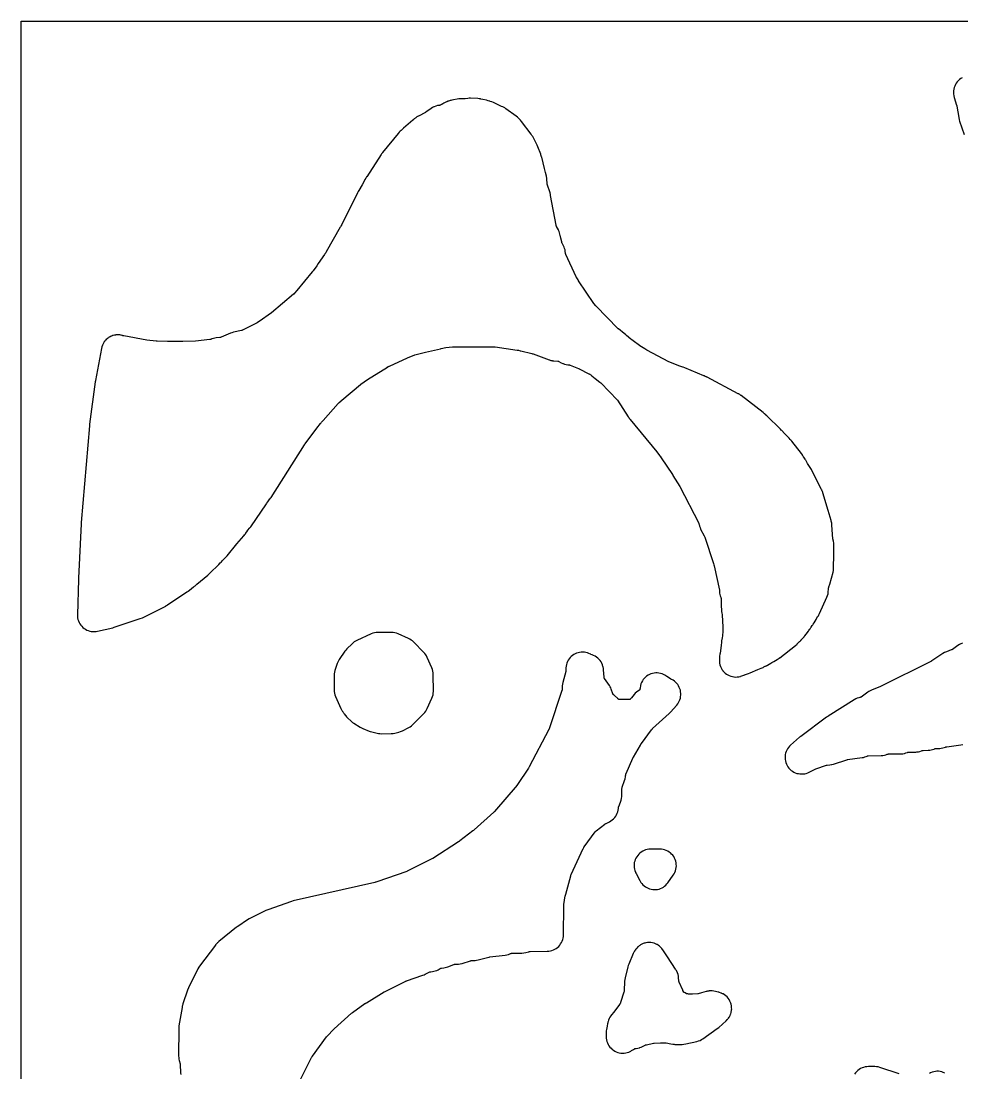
# Model space of a CAD drawing. Header units: millimetres. Extents: x 0 to 300, y 0 to 300.
# Drawn here: x 0 to 142.6, y 140.6 to 300 of the extents above; entities that cross this region are included whole.
import ezdxf

# ---------------------------------------------------------------- set-up
doc = ezdxf.new("R2010")
doc.units = ezdxf.units.MM
doc.layers.add('CUT', color=7, linetype='CONTINUOUS')

msp = doc.modelspace()

# ---------------------------------------------------------------- linework, layer by layer
at = {"layer": 'CUT'}
for points in [[(0, 0.05), (0, 299.95), (0, 299.98), (0, 299.99), (0.01, 300), (0.02, 300), (0.05, 300), (299.89, 300), (299.92, 300), (299.93, 300), (299.94, 300), (299.94, 299.99), (299.94, 299.98), (299.94, 299.95), (299.94, 0.05)], [(142.65, 291.4), (142.44, 291.27), (142.24, 291.12), (142.06, 290.96), (141.9, 290.78), (141.75, 290.58), (141.62, 290.37), (141.52, 290.15), (141.44, 289.91), (141.38, 289.68), (141.34, 289.43), (141.33, 289.19), (141.34, 288.94), (141.38, 288.7), (141.39, 288.65), (141.45, 288.4), (141.8, 287.27), (141.82, 287.21), (141.82, 287.19), (141.84, 287.11), (142.13, 285.38), (142.13, 285.37), (142.13, 285.36), (142.14, 285.33), (142.18, 285.06), (142.19, 285.02), (142.25, 284.84), (142.93, 282.8)], [(142.69, 205.73), (142.45, 205.64), (142.22, 205.52), (142.01, 205.38), (141.18, 204.78), (141.17, 204.77), (141.16, 204.77), (141.08, 204.73), (141.03, 204.71), (140.99, 204.7), (140.25, 204.43), (139.97, 204.32), (139.72, 204.17), (138.06, 203.08), (138.04, 203.07), (137.98, 203.03), (137.93, 202.99), (137.89, 202.97), (130.37, 199.2), (130.28, 199.16), (130.25, 199.15), (128.88, 198.6), (128.69, 198.52), (128.51, 198.42), (128.34, 198.3), (127.34, 197.57), (127.32, 197.56), (127.26, 197.53), (127.23, 197.52), (127.22, 197.52), (127.14, 197.5), (126.99, 197.46), (126.75, 197.38), (126.52, 197.28), (126.3, 197.16), (122.35, 194.69), (122.29, 194.65), (122.26, 194.63), (122.2, 194.59), (122.1, 194.52), (118.17, 191.61), (118.01, 191.48), (116.65, 190.29), (116.48, 190.12), (116.32, 189.94), (116.18, 189.74), (116.06, 189.53), (115.97, 189.31), (115.89, 189.08), (115.84, 188.84), (115.81, 188.6), (115.8, 188.36), (115.82, 188.12), (115.86, 187.88), (115.92, 187.65), (116.01, 187.42), (116.11, 187.2), (116.24, 186.99), (116.39, 186.8), (116.55, 186.62), (116.73, 186.46), (116.93, 186.32), (117.14, 186.2), (117.35, 186.1), (117.58, 186.01), (117.82, 185.96), (118.06, 185.92), (118.3, 185.91), (118.32, 185.91), (118.55, 185.92), (118.79, 185.95), (119.01, 186.01), (119.23, 186.08), (119.45, 186.18), (120.36, 186.64), (120.37, 186.64), (120.37, 186.65), (120.48, 186.69), (122.07, 187.23), (122.11, 187.24), (122.16, 187.25), (122.17, 187.25), (122.18, 187.25), (122.57, 187.29), (122.82, 187.33), (122.87, 187.34), (123.16, 187.41), (125.18, 188.08), (125.19, 188.08), (125.22, 188.09), (125.23, 188.09), (125.29, 188.1), (127.48, 188.39), (127.7, 188.43), (127.91, 188.49), (128.11, 188.56), (128.23, 188.61), (128.29, 188.64), (128.3, 188.64), (128.31, 188.64), (128.32, 188.64), (128.38, 188.64), (130.36, 188.69), (130.61, 188.71), (130.85, 188.75), (131.09, 188.82), (131.29, 188.89), (131.33, 188.9), (131.35, 188.91), (131.42, 188.93), (131.44, 188.93), (131.46, 188.94), (131.47, 188.94), (131.48, 188.94), (131.49, 188.94), (133.38, 188.97), (133.63, 188.99), (133.88, 189.03), (134.13, 189.1), (134.34, 189.17), (134.43, 189.2), (134.46, 189.21), (134.48, 189.21), (134.49, 189.21), (134.55, 189.21), (134.56, 189.21), (135.53, 189.24), (135.54, 189.24), (135.6, 189.24), (135.78, 189.25), (136.01, 189.29), (136.24, 189.34), (136.47, 189.42), (136.58, 189.47), (136.61, 189.48), (136.63, 189.48), (136.64, 189.49), (136.65, 189.49), (136.71, 189.49), (137.51, 189.51), (137.73, 189.53), (137.95, 189.56), (138.17, 189.62), (138.38, 189.69), (138.43, 189.71), (138.55, 189.76), (138.56, 189.76), (138.57, 189.76), (138.7, 189.76), (139.26, 189.79), (139.48, 189.81), (139.7, 189.86), (139.91, 189.91), (140.11, 189.99), (140.18, 190.02), (140.2, 190.03), (140.21, 190.03), (140.23, 190.03), (140.25, 190.04), (140.32, 190.04), (142.44, 190.33), (142.74, 190.39)], [(42.15, 139.19), (44.01, 142.93), (44.06, 143.01), (44.1, 143.07), (44.11, 143.09), (44.13, 143.11), (44.18, 143.17), (46.3, 146.07), (46.31, 146.09), (46.32, 146.1), (46.33, 146.11), (46.38, 146.16), (47.41, 147.25), (47.41, 147.26), (47.45, 147.3), (47.46, 147.31), (50.11, 149.65), (50.19, 149.72), (50.25, 149.77), (52.13, 151.11), (52.17, 151.13), (52.19, 151.15), (52.21, 151.17), (52.27, 151.21), (52.33, 151.26), (52.34, 151.26), (55.03, 152.88), (55.05, 152.89), (55.09, 152.91), (58.24, 154.49), (58.27, 154.5), (58.38, 154.54), (58.43, 154.56), (60.91, 155.41), (61.09, 155.48), (61.27, 155.56), (61.97, 155.93), (61.98, 155.94), (61.99, 155.94), (62, 155.94), (62.11, 155.95), (62.34, 155.98), (62.57, 156.02), (62.78, 156.08), (63, 156.16), (63.2, 156.26), (63.55, 156.44), (63.64, 156.48), (63.71, 156.49), (64.09, 156.54), (64.3, 156.57), (64.5, 156.62), (64.71, 156.69), (65.58, 157.04), (65.6, 157.05), (65.64, 157.06), (65.68, 157.07), (65.7, 157.07), (65.76, 157.07), (65.89, 157.08), (66.29, 157.11), (66.57, 157.14), (66.85, 157.21), (68.12, 157.61), (68.15, 157.62), (68.16, 157.62), (68.17, 157.62), (68.2, 157.63), (68.23, 157.63), (68.81, 157.67), (69.05, 157.69), (69.28, 157.74), (70.88, 158.16), (70.92, 158.17), (70.93, 158.17), (71.06, 158.19), (73.38, 158.46), (73.64, 158.5), (73.89, 158.57), (73.98, 158.6), (74.21, 158.69), (74.27, 158.72), (74.3, 158.73), (74.35, 158.75), (74.36, 158.75), (74.44, 158.75), (75.91, 158.78), (76.2, 158.8), (76.49, 158.86), (76.95, 158.98), (77.04, 159.01), (77.06, 159.01), (77.13, 159.03), (77.14, 159.03), (77.16, 159.03), (79.75, 159.06), (79.99, 159.07), (80.23, 159.11), (80.46, 159.17), (80.69, 159.26), (80.91, 159.36), (81.11, 159.49), (81.31, 159.63), (81.49, 159.79), (81.65, 159.97), (81.79, 160.17), (81.92, 160.37), (82.02, 160.59), (82.11, 160.82), (82.17, 161.05), (82.21, 161.29), (82.22, 161.53), (82.27, 165.89), (82.28, 166.01), (82.28, 166.06), (82.29, 166.09), (82.29, 166.13), (82.49, 167.46), (82.5, 167.5), (82.51, 167.54), (82.52, 167.56), (82.52, 167.57), (82.56, 167.7), (83.32, 170.49), (83.34, 170.58), (83.36, 170.66), (83.38, 170.7), (85.2, 174.6), (85.21, 174.62), (85.24, 174.69), (85.28, 174.77), (85.29, 174.79), (85.3, 174.82), (85.33, 174.86), (85.34, 174.88), (87.03, 177.15), (87.1, 177.24), (87.12, 177.25), (87.16, 177.29), (88.46, 178.29), (88.48, 178.31), (88.49, 178.32), (88.51, 178.33), (88.52, 178.34), (88.53, 178.34), (88.55, 178.36), (88.56, 178.36), (88.64, 178.4), (88.69, 178.42), (89.18, 178.67), (89.4, 178.8), (89.61, 178.96), (89.81, 179.13), (89.83, 179.15), (89.99, 179.33), (90.14, 179.53), (90.26, 179.74), (90.37, 179.96), (90.45, 180.19), (90.51, 180.43), (90.55, 180.67), (90.56, 180.77), (90.56, 180.85), (90.56, 180.87), (90.57, 180.9), (90.57, 180.91), (90.58, 180.95), (90.59, 180.97), (90.87, 181.66), (90.95, 181.93), (91.01, 182.21), (91.04, 182.49), (91.08, 183.73), (91.09, 183.79), (91.1, 183.81), (91.13, 183.92), (91.49, 184.92), (91.57, 185.2), (91.62, 185.48), (91.64, 185.7), (91.65, 185.74), (91.65, 185.77), (91.67, 185.87), (91.68, 185.93), (91.69, 185.95), (91.71, 186.01), (92.74, 188.33), (92.79, 188.44), (92.82, 188.48), (93.88, 190.3), (93.92, 190.38), (93.96, 190.44), (93.99, 190.5), (94.01, 190.53), (94.02, 190.55), (95.57, 192.62), (95.61, 192.66), (95.7, 192.75), (95.73, 192.78), (98.25, 195.08), (98.45, 195.28), (99.38, 196.34), (99.53, 196.53), (99.66, 196.73), (99.77, 196.94), (99.86, 197.17), (99.93, 197.4), (99.97, 197.63), (100, 197.87), (100, 198.11), (99.97, 198.35), (99.93, 198.59), (99.86, 198.82), (99.77, 199.04), (99.66, 199.25), (99.53, 199.46), (99.38, 199.64), (99.21, 199.82), (99.02, 199.97), (98.83, 200.11), (98.62, 200.23), (98.57, 200.25), (98.48, 200.3), (98.42, 200.34), (97.86, 200.7), (97.74, 200.78), (97.66, 200.83), (97.61, 200.86), (97.58, 200.87), (97.39, 200.97), (97.16, 201.07), (96.93, 201.14), (96.69, 201.19), (96.44, 201.22), (96.2, 201.22), (95.95, 201.19), (95.71, 201.15), (95.47, 201.08), (95.25, 200.98), (95.03, 200.87), (94.82, 200.73), (94.63, 200.57), (94.46, 200.4), (94.3, 200.21), (94.17, 200.01), (94.05, 199.79), (93.96, 199.56), (93.88, 199.33), (93.87, 199.29), (93.82, 198.99), (93.82, 198.91), (93.81, 198.76), (93.8, 198.72), (93.8, 198.71), (93.8, 198.7), (93.8, 198.69), (93.79, 198.68), (93.79, 198.67), (93.78, 198.66), (93.73, 198.63), (93.47, 198.46), (93.27, 198.31), (93.09, 198.15), (92.93, 197.96), (92.52, 197.45), (92.49, 197.42), (92.47, 197.4), (92.38, 197.3), (92.32, 197.23), (92.31, 197.22), (92.29, 197.22), (92.24, 197.22), (92.23, 197.22), (90.73, 197.18), (90.69, 197.18), (90.65, 197.18), (90.64, 197.18), (90.64, 197.19), (90.63, 197.19), (90.62, 197.19), (90.61, 197.2), (90.58, 197.23), (90.48, 197.31), (90.46, 197.33), (89.93, 197.79), (89.83, 197.88), (89.79, 197.91), (89.78, 197.91), (89.78, 197.92), (89.77, 197.92), (89.77, 197.93), (89.76, 197.95), (89.74, 198.01), (89.73, 198.04), (89.72, 198.06), (89.46, 198.76), (89.38, 198.95), (89.28, 199.14), (89.17, 199.31), (88.44, 200.36), (88.39, 200.43), (88.38, 200.44), (88.38, 200.45), (88.37, 200.47), (88.37, 200.48), (88.37, 200.51), (88.36, 200.57), (88.28, 201.68), (88.26, 201.91), (88.22, 202.13), (88.2, 202.21), (88.12, 202.45), (88.03, 202.68), (87.91, 202.9), (87.77, 203.11), (87.6, 203.3), (87.42, 203.47), (87.23, 203.63), (87.02, 203.77), (86.79, 203.88), (86.56, 203.97), (86.36, 204.04), (86.34, 204.05), (86.29, 204.07), (86.08, 204.18), (85.85, 204.26), (85.62, 204.32), (85.38, 204.36), (85.14, 204.38), (84.9, 204.37), (84.66, 204.34), (84.43, 204.29), (84.2, 204.22), (83.98, 204.12), (83.77, 204), (83.57, 203.87), (83.39, 203.71), (83.22, 203.54), (83.07, 203.35), (82.94, 203.15), (82.83, 202.94), (82.73, 202.72), (82.66, 202.49), (82.62, 202.25), (82.59, 202.01), (82.57, 201.63), (82.57, 201.52), (82.57, 201.5), (82.57, 201.48), (82.55, 201.42), (82.12, 199.77), (82.07, 199.53), (82.04, 199.29), (82, 198.64), (82, 198.62), (81.98, 198.55), (80.05, 192.76), (80.03, 192.7), (80.01, 192.66), (80, 192.64), (77.04, 187), (76.99, 186.91), (76.98, 186.9), (76.9, 186.77), (75.26, 184.34), (75.2, 184.26), (75.19, 184.24), (71.78, 180.22), (71.72, 180.16), (71.71, 180.15), (71.67, 180.11), (68.68, 177.46), (68.64, 177.42), (68.62, 177.4), (68.61, 177.4), (68.56, 177.36), (68.47, 177.3), (66.53, 175.79), (66.5, 175.77), (66.39, 175.69), (66.36, 175.67), (66.29, 175.61), (62.4, 173.13), (62.37, 173.11), (62.28, 173.06), (58.64, 171.24), (58.52, 171.19), (58.45, 171.16), (53.94, 169.57), (53.76, 169.51), (53.74, 169.51), (53.62, 169.47), (41.26, 166.69), (40.97, 166.6), (37.39, 165.32), (37.12, 165.21), (34.58, 163.95), (34.3, 163.79), (32.84, 162.81), (32.66, 162.68), (29.97, 160.52), (29.77, 160.34), (29.74, 160.31), (29.72, 160.29), (29.69, 160.25), (29.68, 160.24), (29.61, 160.16), (29.49, 160.02), (29.45, 159.98), (27.06, 156.81), (26.93, 156.62), (26.82, 156.41), (25.38, 153.53), (25.37, 153.51), (25.24, 153.18), (24.53, 151.06), (24.47, 150.85), (24.46, 150.81), (24.44, 150.73), (24.4, 150.53), (23.93, 147.73), (23.91, 147.53), (23.9, 147.33), (23.89, 143.16), (23.9, 142.93), (23.93, 142.7), (23.98, 142.48), (24.12, 141.99), (24.12, 141.98), (24.13, 141.97), (24.13, 141.95), (24.13, 141.89), (24.18, 140.62), (24.2, 140.4)], [(133.11, 140.5), (130.16, 141.45), (129.91, 141.52), (129.65, 141.56), (129.39, 141.57), (128.44, 141.57), (128.19, 141.56), (127.95, 141.52), (127.71, 141.46), (127.48, 141.38), (127.26, 141.27), (127.05, 141.15), (126.85, 141), (126.67, 140.84), (126.66, 140.83), (126.5, 140.65), (126.35, 140.45)], [(140.01, 140.6), (139.79, 140.7), (139.55, 140.78), (139.31, 140.83), (139.07, 140.86), (138.82, 140.86), (138.58, 140.84), (138.33, 140.79), (138.1, 140.72), (137.87, 140.63), (137.71, 140.55)]]:
    msp.add_lwpolyline(points, dxfattribs=at)
for points in [[(18.06, 209.45), (18.39, 209.58), (18.41, 209.59), (21.83, 211.3), (21.91, 211.35), (21.92, 211.35), (21.93, 211.36), (21.94, 211.37), (21.97, 211.38), (22.04, 211.42), (22.1, 211.46), (22.13, 211.48), (22.19, 211.52), (25.14, 213.49), (25.28, 213.58), (25.33, 213.61), (25.35, 213.62), (25.55, 213.77), (26.15, 214.27), (26.16, 214.28), (26.17, 214.29), (26.29, 214.37), (26.38, 214.43), (26.48, 214.5), (26.66, 214.65), (27.19, 215.13), (28.29, 216.05), (28.37, 216.1), (28.57, 216.28), (28.61, 216.32), (29.96, 217.67), (30.2, 217.89), (30.33, 218.01), (30.39, 218.06), (30.56, 218.24), (30.73, 218.44), (30.98, 218.69), (31.03, 218.74), (31.06, 218.77), (31.23, 218.96), (32.72, 220.78), (33.76, 222.01), (33.77, 222.02), (33.87, 222.13), (33.9, 222.17), (33.91, 222.18), (33.95, 222.23), (34.04, 222.35), (34.05, 222.36), (34.07, 222.39), (34.32, 222.75), (34.33, 222.76), (34.35, 222.78), (34.7, 223.21), (34.82, 223.37), (37.2, 226.83), (37.27, 226.93), (37.43, 227.16), (37.62, 227.43), (37.73, 227.58), (37.79, 227.67), (37.83, 227.73), (37.84, 227.75), (37.86, 227.78), (37.9, 227.83), (42.95, 235.78), (42.97, 235.8), (42.98, 235.82), (42.99, 235.84), (43.01, 235.86), (43.02, 235.88), (43.04, 235.9), (43.05, 235.92), (44.85, 238.29), (45.41, 239.03), (45.43, 239.06), (45.48, 239.13), (45.55, 239.23), (45.59, 239.27), (45.67, 239.37), (45.77, 239.48), (48.07, 242.05), (48.08, 242.06), (48.11, 242.09), (48.16, 242.15), (48.21, 242.2), (48.5, 242.46), (48.53, 242.49), (48.55, 242.51), (48.61, 242.56), (51.43, 244.92), (51.44, 244.93), (51.46, 244.95), (51.51, 244.98), (52.52, 245.69), (55.53, 247.57), (55.54, 247.58), (55.57, 247.6), (55.58, 247.6), (55.6, 247.61), (55.62, 247.62), (55.67, 247.64), (55.68, 247.65), (55.69, 247.66), (55.73, 247.68), (55.75, 247.69), (55.77, 247.69), (55.83, 247.72), (58.58, 248.99), (59.69, 249.4), (61.3, 249.83), (63.56, 250.33), (63.67, 250.36), (63.68, 250.36), (64.4, 250.52), (64.41, 250.52), (65.4, 250.64), (68.23, 250.64), (70.58, 250.63), (71.34, 250.63), (71.86, 250.63), (75.21, 250.15), (75.23, 250.15), (75.32, 250.12), (75.33, 250.12), (75.38, 250.11), (75.63, 250.05), (75.71, 250.03), (75.73, 250.02), (75.74, 250.02), (77.44, 249.6), (77.52, 249.58), (77.54, 249.57), (77.58, 249.56), (77.61, 249.55), (80.04, 248.66), (80.09, 248.65), (80.22, 248.6), (80.3, 248.58), (80.31, 248.58), (80.41, 248.56), (80.46, 248.55), (80.52, 248.54), (80.54, 248.53), (80.78, 248.5), (81.38, 248.45), (81.41, 248.45), (81.44, 248.44), (81.46, 248.44), (81.49, 248.43), (81.5, 248.42), (81.52, 248.41), (81.89, 248.21), (82.12, 248.11), (82.16, 248.1), (82.36, 248.02), (82.61, 247.96), (82.86, 247.93), (82.96, 247.92), (82.98, 247.92), (83.04, 247.91), (83.06, 247.91), (83.09, 247.9), (83.12, 247.89), (83.16, 247.88), (83.18, 247.87), (83.22, 247.86), (84.51, 247.35), (84.55, 247.33), (84.56, 247.33), (84.59, 247.31), (86.05, 246.55), (86.12, 246.52), (86.18, 246.49), (86.21, 246.48), (86.24, 246.46), (86.35, 246.38), (86.42, 246.32), (86.47, 246.28), (86.48, 246.27), (86.49, 246.26), (87.04, 245.82), (87.75, 245.26), (87.79, 245.23), (87.82, 245.2), (87.83, 245.2), (87.86, 245.17), (87.86, 245.16), (90.42, 242.56), (90.42, 242.55), (90.43, 242.54), (92.01, 240.05), (92.02, 240.05), (92.03, 240.03), (92.06, 239.98), (92.07, 239.97), (92.08, 239.96), (92.08, 239.95), (92.11, 239.91), (92.18, 239.82), (92.19, 239.8), (92.21, 239.78), (92.22, 239.77), (92.23, 239.76), (92.25, 239.73), (92.34, 239.62), (96.37, 234.74), (96.78, 234.18), (96.81, 234.14), (96.84, 234.09), (96.85, 234.08), (97.01, 233.84), (98.74, 231.28), (98.77, 231.23), (98.8, 231.18), (98.81, 231.16), (99.83, 229.46), (99.83, 229.45), (102.71, 223.93), (102.72, 223.91), (102.74, 223.87), (102.75, 223.83), (102.75, 223.81), (102.77, 223.71), (102.83, 223.47), (102.91, 223.24), (103.01, 223.01), (103.53, 222.01), (103.62, 221.8), (104.95, 217.8), (105.01, 217.58), (105.02, 217.55), (105.02, 217.54), (105.03, 217.53), (105.03, 217.52), (105.04, 217.49), (105.04, 217.48), (105.04, 217.47), (105.05, 217.43), (105.85, 213.74), (105.86, 213.53), (105.88, 213.32), (105.92, 213.11), (105.98, 212.9), (106.05, 212.7), (106.08, 212.63), (106.09, 212.61), (106.1, 212.57), (106.11, 212.53), (106.11, 212.52), (106.11, 212.51), (106.11, 212.5), (106.11, 212.47), (106.11, 212.44), (106.12, 212.17), (106.13, 211.85), (106.14, 211.55), (106.14, 211.27), (106.15, 210.81), (106.16, 210.71), (106.17, 210.59), (106.17, 210.57), (106.18, 210.49), (106.2, 210.38), (106.21, 210.28), (106.26, 210.07), (106.27, 210.03), (106.39, 208.14), (106.39, 207.43), (106.26, 206.44), (106.23, 206.33), (106.21, 206.26), (106.19, 206.15), (106.18, 206.1), (106.18, 206.09), (106.18, 206.08), (106.17, 206.03), (106.16, 205.87), (106.15, 205.79), (106.14, 205.46), (106.14, 205.44), (106.14, 205.41), (106.14, 205.37), (105.98, 204.22), (105.93, 204.06), (105.87, 203.78), (105.85, 203.51), (105.84, 203.19), (105.84, 203.18), (105.85, 202.94), (105.85, 202.93), (105.88, 202.69), (105.88, 202.68), (105.93, 202.45), (105.93, 202.44), (106.01, 202.21), (106.11, 201.99), (106.11, 201.98), (106.23, 201.77), (106.23, 201.76), (106.37, 201.57), (106.37, 201.56), (106.53, 201.37), (106.71, 201.2), (106.91, 201.05), (107.12, 200.92), (107.13, 200.92), (107.34, 200.81), (107.35, 200.81), (107.57, 200.72), (107.81, 200.66), (107.82, 200.66), (108.05, 200.62), (108.07, 200.62), (108.3, 200.6), (108.55, 200.61), (108.79, 200.64), (109.03, 200.7), (109.05, 200.71), (109.27, 200.78), (109.56, 200.9), (109.59, 200.91), (109.6, 200.91), (109.63, 200.92), (110.25, 201.13), (110.28, 201.14), (110.49, 201.22), (111.66, 201.73), (112.18, 201.94), (112.46, 202.07), (112.57, 202.13), (112.59, 202.14), (112.68, 202.18), (112.8, 202.23), (112.83, 202.24), (112.97, 202.31), (112.99, 202.32), (113.01, 202.33), (113.07, 202.36), (113.15, 202.41), (113.63, 202.69), (113.82, 202.8), (113.88, 202.83), (114.1, 202.96), (114.59, 203.25), (114.6, 203.25), (114.61, 203.26), (114.73, 203.33), (114.76, 203.35), (114.92, 203.47), (114.93, 203.48), (114.96, 203.5), (114.99, 203.52), (117.39, 205.4), (117.62, 205.6), (117.63, 205.61), (117.64, 205.62), (117.99, 205.98), (118.02, 206.01), (118.04, 206.03), (118.06, 206.05), (118.07, 206.06), (118.18, 206.15), (118.2, 206.17), (118.22, 206.19), (118.26, 206.23), (118.26, 206.24), (118.27, 206.26), (118.28, 206.27), (118.29, 206.28), (118.3, 206.29), (118.44, 206.43), (118.51, 206.5), (118.68, 206.7), (118.72, 206.75), (118.79, 206.84), (118.98, 207.1), (118.99, 207.11), (119.36, 207.57), (119.4, 207.64), (119.52, 207.8), (119.53, 207.82), (119.56, 207.86), (119.57, 207.87), (119.58, 207.89), (119.59, 207.91), (119.6, 207.93), (119.7, 208.09), (119.72, 208.12), (119.77, 208.18), (119.93, 208.41), (119.97, 208.46), (120.02, 208.53), (120.07, 208.59), (120.19, 208.79), (120.5, 209.34), (120.51, 209.36), (120.79, 209.8), (120.81, 209.83), (120.85, 209.9), (120.93, 210.02), (121.03, 210.22), (122.14, 212.68), (122.24, 212.95), (122.31, 213.22), (122.33, 213.34), (122.33, 213.35), (122.34, 213.43), (122.35, 213.5), (122.35, 213.51), (122.35, 213.53), (122.35, 213.56), (122.36, 213.59), (122.38, 213.84), (122.38, 213.86), (122.39, 213.89), (122.4, 214.06), (122.4, 214.08), (122.4, 214.1), (122.41, 214.11), (122.41, 214.12), (122.41, 214.13), (122.43, 214.19), (122.43, 214.2), (122.45, 214.25), (122.57, 214.69), (123.07, 216.5), (123.12, 216.72), (123.15, 216.94), (123.16, 217.16), (123.16, 217.65), (123.16, 217.7), (123.16, 217.75), (123.16, 217.8), (123.21, 218.45), (123.21, 218.6), (123.21, 218.63), (123.21, 218.78), (123.17, 219.28), (123.17, 219.31), (123.17, 219.34), (123.17, 219.35), (123.17, 219.38), (123.19, 220.12), (123.19, 220.18), (123.19, 220.23), (123.18, 220.43), (123.18, 220.44), (123.18, 220.62), (123.17, 220.9), (123.12, 221.18), (123.04, 221.54), (122.91, 223.62), (122.87, 223.9), (122.84, 224.06), (122.83, 224.1), (122.81, 224.18), (122.78, 224.3), (122.32, 225.85), (121.54, 228.49), (121.53, 228.51), (121.52, 228.53), (121.51, 228.56), (121.46, 228.72), (121.42, 228.8), (121.39, 228.87), (121.37, 228.91), (121.37, 228.92), (121.35, 228.95), (121.32, 229.02), (119.93, 231.81), (119.81, 232.03), (119.22, 232.97), (119.07, 233.25), (119.07, 233.26), (118.94, 233.48), (118.92, 233.51), (118.85, 233.6), (118.85, 233.61), (118.63, 233.9), (118.61, 233.93), (118.6, 233.94), (118.59, 233.96), (118.54, 234.05), (118.47, 234.17), (118.44, 234.22), (118.42, 234.26), (118.28, 234.46), (116.83, 236.33), (116.81, 236.36), (116.73, 236.45), (116.71, 236.47), (116.69, 236.49), (116.63, 236.56), (116.59, 236.61), (116.42, 236.78), (116.19, 237.04), (115.74, 237.49), (115.29, 237.95), (115.27, 237.98), (115.1, 238.17), (113.04, 240.16), (112.91, 240.29), (112.87, 240.33), (112.74, 240.45), (112.73, 240.46), (112.71, 240.48), (112.49, 240.67), (112.47, 240.69), (109.17, 243.24), (109.14, 243.26), (109.13, 243.26), (109.1, 243.28), (108.99, 243.36), (108.96, 243.39), (108.93, 243.4), (108.84, 243.45), (108.83, 243.46), (108.81, 243.47), (108.8, 243.47), (108.77, 243.5), (108.71, 243.53), (103.99, 246.03), (103.95, 246.05), (103.94, 246.05), (103.93, 246.06), (103.91, 246.06), (103.89, 246.07), (103.87, 246.08), (103.85, 246.09), (103.74, 246.14), (103.71, 246.15), (103.7, 246.16), (103.55, 246.22), (103.52, 246.23), (103.49, 246.24), (100.63, 247.44), (100.36, 247.53), (100.32, 247.54), (99.86, 247.69), (99.83, 247.7), (98.19, 248.35), (98.17, 248.36), (94.86, 250.13), (94.71, 250.22), (94.69, 250.23), (94.54, 250.32), (94.06, 250.62), (93.99, 250.67), (93.97, 250.68), (93.93, 250.71), (92.58, 251.72), (92.54, 251.75), (92.53, 251.76), (92.45, 251.82), (91.77, 252.37), (91.62, 252.5), (91.44, 252.64), (90.56, 253.35), (90.53, 253.37), (87.13, 256.83), (86.84, 257.19), (84.51, 260.66), (84.5, 260.67), (84.42, 260.79), (84.24, 261.08), (84.21, 261.11), (84.21, 261.12), (84.2, 261.13), (84.19, 261.14), (84.19, 261.15), (84.15, 261.23), (82.58, 264.62), (82.56, 264.67), (82.55, 264.7), (82.55, 264.72), (82.54, 264.73), (82.54, 264.75), (82.52, 264.82), (82.49, 265.09), (82.45, 265.31), (82.39, 265.52), (82.32, 265.72), (82.23, 265.92), (82, 266.36), (81.99, 266.38), (81.98, 266.41), (81.95, 266.51), (81.95, 266.52), (81.82, 267.11), (81.76, 267.37), (81.74, 267.45), (81.72, 267.52), (81.68, 267.7), (81.68, 267.71), (81.62, 267.92), (81.62, 267.93), (81.55, 268.13), (81.45, 268.33), (81.44, 268.34), (81.18, 268.85), (81.17, 268.86), (81.16, 268.9), (81.15, 268.91), (81.14, 268.94), (81.14, 268.95), (81.13, 268.97), (81.11, 269.07), (80.27, 273.59), (80.26, 273.67), (80.25, 273.7), (80.25, 273.73), (80.18, 273.97), (79.77, 275.26), (79.77, 275.27), (79.77, 275.28), (79.76, 275.3), (79.76, 275.32), (79.75, 275.34), (79.74, 275.37), (79.74, 275.41), (79.73, 275.46), (79.71, 275.94), (79.7, 276.03), (79.69, 276.2), (79.64, 276.46), (79.63, 276.48), (79.49, 277.06), (79.35, 277.64), (78.92, 279.37), (78.9, 279.42), (78.85, 279.59), (78.83, 279.63), (78.82, 279.65), (78.81, 279.68), (78.8, 279.72), (78.76, 279.81), (78.32, 280.95), (78.22, 281.17), (77.55, 282.49), (77.44, 282.68), (77.32, 282.87), (75.87, 284.79), (75.72, 284.97), (75.55, 285.13), (75.5, 285.17), (75.5, 285.18), (75.41, 285.28), (75.24, 285.44), (75.06, 285.58), (73.5, 286.71), (73.33, 286.83), (73.15, 286.93), (73.13, 286.94), (73.01, 286.99), (72.83, 287.07), (71.81, 287.57), (71.59, 287.67), (71.35, 287.75), (71.13, 287.81), (71.06, 287.84), (70.81, 287.93), (70.56, 288), (70, 288.11), (69.7, 288.17), (69.62, 288.19), (69.42, 288.22), (69.23, 288.24), (68.11, 288.29), (67.92, 288.29), (67.72, 288.27), (67.34, 288.22), (67.33, 288.22), (67.31, 288.22), (67.29, 288.22), (66.81, 288.23), (66.77, 288.23), (66.76, 288.23), (66.55, 288.22), (66.34, 288.19), (65.28, 288.01), (65.16, 287.98), (65.03, 287.96), (64.93, 287.92), (64.79, 287.88), (64.74, 287.86), (64.72, 287.85), (64.71, 287.84), (64.67, 287.82), (64.6, 287.79), (64.55, 287.77), (64.53, 287.76), (64.51, 287.75), (64.1, 287.54), (63.77, 287.37), (63.72, 287.34), (63.7, 287.33), (63.68, 287.32), (63.64, 287.3), (63.59, 287.27), (63.56, 287.26), (63.55, 287.25), (63.52, 287.24), (63.49, 287.23), (63.48, 287.23), (63.46, 287.23), (63.42, 287.22), (63.4, 287.22), (63.38, 287.22), (63.34, 287.21), (63.29, 287.2), (63.12, 287.18), (62.87, 287.11), (62.63, 287.02), (62.55, 286.98), (62.39, 286.9), (62.17, 286.76), (61.34, 286.17), (61.3, 286.13), (61.28, 286.13), (60.22, 285.59), (60.18, 285.57), (60, 285.47), (59.96, 285.44), (59.83, 285.35), (59.72, 285.26), (59.67, 285.22), (59.61, 285.16), (59.49, 285.06), (59.46, 285.04), (59.4, 284.99), (57.96, 283.78), (57.8, 283.64), (57.66, 283.48), (57.61, 283.42), (57.46, 283.29), (57.33, 283.18), (57.32, 283.17), (57.15, 282.98), (54.77, 280.06), (54.77, 280.05), (54.64, 279.87), (54.59, 279.8), (54.58, 279.79), (52.4, 276.39), (52.38, 276.37), (52.25, 276.19), (52.13, 275.98), (51.74, 275.22), (51.73, 275.2), (51.18, 274.32), (51.08, 274.16), (51, 273.98), (48.62, 269.17), (48.53, 269), (48.5, 268.94), (48.48, 268.91), (48.43, 268.82), (48.42, 268.81), (48.39, 268.75), (46.27, 265.03), (46.27, 265.02), (46.22, 264.95), (46.21, 264.94), (46.21, 264.93), (46.19, 264.91), (46.18, 264.89), (46.18, 264.88), (46.15, 264.84), (46.13, 264.82), (46.07, 264.73), (46.06, 264.71), (46.02, 264.65), (46.01, 264.64), (45.05, 263.27), (44.81, 262.93), (44.26, 262.16), (44.14, 261.98), (41.81, 259.18), (41.46, 258.78), (41.44, 258.76), (41.43, 258.75), (41.33, 258.64), (41.32, 258.62), (41.3, 258.61), (37.96, 255.8), (36.09, 254.48), (35.84, 254.31), (35.75, 254.25), (35.73, 254.24), (35.7, 254.22), (33.69, 253.22), (33.67, 253.21), (33.56, 253.16), (33.55, 253.16), (33.54, 253.16), (33.51, 253.15), (33.5, 253.14), (33.46, 253.13), (33.44, 253.13), (32.19, 252.84), (31.97, 252.78), (31.76, 252.7), (30.33, 252.08), (30.23, 252.05), (30.22, 252.04), (30.18, 252.03), (30.15, 252.03), (29.59, 251.98), (29.37, 251.95), (29.15, 251.9), (28.93, 251.83), (28.85, 251.8), (28.8, 251.78), (28.74, 251.75), (28.73, 251.75), (28.68, 251.74), (28.63, 251.73), (26.45, 251.47), (24.54, 251.44), (22.24, 251.43), (22.19, 251.43), (20.61, 251.49), (20.58, 251.49), (20.54, 251.49), (20.47, 251.5), (19.08, 251.64), (19.07, 251.64), (15.57, 252.3), (15.5, 252.31), (15.46, 252.32), (15.44, 252.32), (15.43, 252.32), (15.4, 252.33), (15.37, 252.34), (15.33, 252.35), (15.2, 252.39), (15.13, 252.4), (14.95, 252.43), (14.93, 252.43), (14.92, 252.43), (14.91, 252.43), (14.9, 252.43), (14.88, 252.44), (14.83, 252.44), (14.77, 252.44), (14.7, 252.45), (14.67, 252.45), (14.64, 252.45), (14.45, 252.44), (14.39, 252.44), (14.35, 252.43), (14.32, 252.42), (14.3, 252.42), (14.24, 252.41), (14.2, 252.41), (14.18, 252.4), (14.16, 252.4), (14.15, 252.4), (13.95, 252.35), (13.91, 252.34), (13.88, 252.33), (13.87, 252.32), (13.82, 252.3), (13.72, 252.27), (13.68, 252.25), (13.49, 252.16), (13.48, 252.15), (13.46, 252.14), (13.45, 252.14), (13.38, 252.1), (13.27, 252.04), (13.25, 252.03), (13.24, 252.02), (13.07, 251.89), (13.04, 251.87), (12.9, 251.74), (12.88, 251.72), (12.87, 251.71), (12.86, 251.7), (12.85, 251.69), (12.84, 251.68), (12.83, 251.67), (12.83, 251.66), (12.71, 251.53), (12.7, 251.51), (12.56, 251.33), (12.55, 251.31), (12.53, 251.27), (12.44, 251.11), (12.43, 251.1), (12.33, 250.88), (12.25, 250.65), (12.25, 250.64), (12.19, 250.4), (11.3, 245.55), (11.29, 245.51), (11.29, 245.49), (11.29, 245.48), (11.26, 245.32), (10.4, 238.9), (10.4, 238.88), (10.4, 238.85), (10.39, 238.84), (10.37, 238.64), (9.12, 224.04), (9.11, 223.9), (9.11, 223.83), (8.69, 215.57), (8.69, 215.44), (8.69, 215.4), (8.54, 210.05), (8.55, 209.81), (8.57, 209.57), (8.62, 209.34), (8.7, 209.11), (8.79, 208.89), (8.91, 208.68), (9.04, 208.48), (9.2, 208.29), (9.37, 208.12), (9.55, 207.97), (9.75, 207.84), (9.96, 207.72), (10.18, 207.63), (10.41, 207.56), (10.65, 207.51), (10.89, 207.48), (11.13, 207.48), (11.37, 207.5), (11.6, 207.54), (13.89, 208.07), (14.12, 208.14)], [(50.44, 193.59), (51.4, 192.99), (51.59, 192.88), (51.8, 192.78), (52.79, 192.39), (52.92, 192.35), (52.95, 192.34), (53.16, 192.28), (53.96, 192.09), (54.16, 192.05), (54.37, 192.03), (54.57, 192.02), (56.11, 192.04), (56.39, 192.06), (56.67, 192.11), (57.25, 192.25), (57.53, 192.34), (57.8, 192.45), (58.76, 192.94), (58.98, 193.07), (59.19, 193.23), (59.39, 193.4), (61.07, 195.08), (61.22, 195.25), (61.36, 195.43), (61.48, 195.62), (61.58, 195.83), (62.28, 197.39), (62.38, 197.63), (62.45, 197.89), (62.49, 198.15), (62.5, 198.42), (62.49, 201), (62.48, 201.26), (62.43, 201.51), (62.37, 201.76), (62.28, 202), (61.58, 203.58), (61.47, 203.79), (61.35, 203.98), (61.21, 204.17), (61.06, 204.34), (59.48, 205.92), (59.31, 206.07), (59.13, 206.21), (58.94, 206.33), (58.73, 206.43), (57.15, 207.14), (56.91, 207.24), (56.65, 207.3), (56.39, 207.35), (56.13, 207.36), (54.12, 207.36), (53.85, 207.35), (53.59, 207.3), (53.33, 207.23), (53.08, 207.13), (50.89, 206.13), (50.7, 206.03), (50.51, 205.92), (50.34, 205.79), (50.17, 205.64), (49.39, 204.87), (49.23, 204.69), (49.09, 204.5), (48.24, 203.26), (48.12, 203.07), (48.01, 202.86), (47.93, 202.65), (47.58, 201.61), (47.51, 201.34), (47.46, 201.07), (47.46, 201.06), (47.45, 200.8), (47.45, 200.79), (47.45, 200.78), (47.46, 198.69), (47.46, 198.66), (47.47, 198.43), (47.47, 198.4), (47.51, 198.18), (47.51, 198.15), (47.58, 197.9), (47.67, 197.66), (48.47, 195.84), (48.59, 195.62), (48.59, 195.61), (48.61, 195.59), (48.73, 195.4), (48.74, 195.38), (48.75, 195.37), (48.76, 195.36), (48.77, 195.34), (48.78, 195.33), (48.82, 195.28), (48.89, 195.18), (48.93, 195.12), (48.98, 195.04), (49.17, 194.78), (49.18, 194.77), (49.19, 194.76), (49.21, 194.74), (49.32, 194.59), (49.33, 194.59), (49.33, 194.58), (49.49, 194.41), (50.04, 193.89), (50.23, 193.73)], [(96.47, 168.43), (96.7, 168.48), (96.93, 168.56), (97.15, 168.66), (97.36, 168.78), (97.55, 168.92), (97.74, 169.07), (97.9, 169.25), (98.05, 169.43), (98.86, 170.56), (99, 170.77), (99.11, 171), (99.2, 171.23), (99.27, 171.47), (99.31, 171.72), (99.33, 171.97), (99.32, 172.21), (99.29, 172.46), (99.23, 172.71), (99.15, 172.94), (99.05, 173.17), (98.92, 173.39), (98.78, 173.59), (98.61, 173.77), (98.43, 173.94), (98.23, 174.09), (98.01, 174.22), (97.79, 174.33), (97.55, 174.41), (97.31, 174.47), (97.06, 174.51), (96.81, 174.52), (95.39, 174.51), (95.15, 174.5), (94.9, 174.46), (94.67, 174.4), (94.44, 174.31), (94.22, 174.21), (94.01, 174.08), (93.81, 173.93), (93.63, 173.76), (93.47, 173.58), (93.32, 173.38), (93.2, 173.17), (93.09, 172.95), (93.01, 172.72), (92.95, 172.48), (92.92, 172.24), (92.91, 171.99), (92.92, 171.75), (92.96, 171.5), (93.02, 171.27), (93.11, 171.04), (93.13, 171), (93.21, 170.81), (93.77, 169.79), (93.82, 169.69), (93.95, 169.49), (94.09, 169.3), (94.26, 169.12), (94.43, 168.96), (94.63, 168.81), (94.83, 168.69), (95.05, 168.59), (95.28, 168.5), (95.51, 168.44), (95.75, 168.41), (95.99, 168.39), (96.23, 168.4)], [(92.42, 143.93), (92.55, 144), (92.63, 144.06), (92.82, 144.18), (92.99, 144.29), (93, 144.29), (93.01, 144.3), (93.02, 144.3), (93.02, 144.31), (93.03, 144.31), (93.04, 144.31), (93.05, 144.32), (93.07, 144.32), (93.12, 144.33), (93.25, 144.34), (93.49, 144.37), (93.74, 144.43), (93.79, 144.45), (93.97, 144.51), (94, 144.53), (94.2, 144.62), (94.21, 144.63), (94.6, 144.82), (94.63, 144.85), (94.64, 144.85), (94.65, 144.85), (94.66, 144.86), (94.67, 144.86), (94.69, 144.87), (94.71, 144.87), (94.74, 144.88), (94.82, 144.89), (95.86, 145.13), (95.92, 145.14), (95.98, 145.14), (96.9, 145.17), (97.37, 145.18), (97.49, 145.18), (97.6, 145.19), (97.68, 145.19), (97.7, 145.19), (97.72, 145.19), (97.73, 145.19), (97.74, 145.19), (97.77, 145.18), (98.51, 145.01), (98.79, 144.96), (98.97, 144.95), (99.08, 144.94), (99.19, 144.94), (100.2, 144.94), (100.48, 144.96), (100.76, 145), (102.45, 145.39), (102.68, 145.46), (102.91, 145.55), (103.13, 145.66), (103.33, 145.79), (105.53, 147.34), (105.76, 147.52), (106.87, 148.52), (106.88, 148.53), (107.05, 148.69), (107.06, 148.71), (107.15, 148.82), (107.2, 148.88), (107.22, 148.9), (107.34, 149.08), (107.36, 149.11), (107.48, 149.33), (107.55, 149.52), (107.57, 149.57), (107.62, 149.75), (107.64, 149.81), (107.69, 150.05), (107.7, 150.23), (107.71, 150.3), (107.7, 150.47), (107.7, 150.55), (107.68, 150.8), (107.62, 151.04), (107.57, 151.19), (107.55, 151.28), (107.44, 151.51), (107.32, 151.73), (107.18, 151.93), (107.01, 152.12), (106.83, 152.29), (106.63, 152.45), (106.42, 152.58), (106.32, 152.62), (106.24, 152.66), (106.19, 152.69), (106.12, 152.72), (105.89, 152.81), (105.76, 152.84), (105.71, 152.85), (105.64, 152.87), (105.27, 152.97), (105.01, 153.02), (104.75, 153.05), (104.49, 153.05), (104.35, 153.03), (104.34, 153.03), (104.33, 153.03), (104.32, 153.03), (104.31, 153.03), (104.3, 153.03), (104.23, 153.02), (104.18, 153.01), (104.07, 152.99), (103.97, 152.96), (103.83, 152.93), (103.51, 152.84), (103.12, 152.73), (102.62, 152.59), (102.6, 152.59), (101.75, 152.57), (101.18, 152.57), (101.07, 152.59), (101.02, 152.59), (100.87, 152.61), (100.68, 152.73), (100.5, 152.82), (100.49, 152.82), (100.49, 152.83), (100.47, 152.84), (100.46, 152.85), (100.45, 152.87), (100.31, 153.12), (100.3, 153.13), (100.3, 153.14), (99.77, 154.37), (99.74, 154.44), (99.74, 154.45), (99.73, 154.45), (99.73, 154.46), (99.72, 154.47), (99.71, 154.49), (99.7, 154.53), (99.7, 154.55), (99.69, 154.59), (99.67, 155.03), (99.64, 155.28), (99.58, 155.54), (99.5, 155.79), (99.39, 156.02), (99.36, 156.08), (99.33, 156.14), (99.26, 156.25), (99.2, 156.35), (97.97, 158.21), (97.28, 159.25), (97.27, 159.26), (97.23, 159.31), (97.13, 159.45), (97.13, 159.46), (96.97, 159.64), (96.79, 159.8), (96.78, 159.8), (96.6, 159.94), (96.58, 159.95), (96.4, 160.07), (96.37, 160.08), (96.18, 160.18), (95.95, 160.26), (95.72, 160.32), (95.48, 160.36), (95.42, 160.36), (95.24, 160.38), (95, 160.37), (94.93, 160.36), (94.76, 160.34), (94.68, 160.32), (94.53, 160.29), (94.44, 160.26), (94.3, 160.22), (94.08, 160.12), (93.87, 160), (93.77, 159.93), (93.67, 159.86), (93.58, 159.78), (93.49, 159.71), (93.32, 159.54), (93.23, 159.42), (93.17, 159.35), (93.09, 159.22), (93.04, 159.15), (93, 159.08), (92.97, 159.03), (92.94, 158.98), (92.89, 158.9), (92.8, 158.72), (92.79, 158.69), (92.1, 157.09), (92.1, 157.08), (92.03, 156.9), (91.97, 156.7), (91.55, 155.01), (91.51, 154.76), (91.48, 154.51), (91.42, 153.06), (91.42, 152.96), (91.39, 152.86), (90.88, 151.31), (90.84, 151.19), (90.83, 151.18), (90.83, 151.17), (90.82, 151.15), (90.81, 151.14), (90.79, 151.13), (90.76, 151.08), (90.74, 151.05), (90.71, 151.02), (90.7, 151), (89.86, 149.82), (89.85, 149.81), (89.52, 149.43), (89.37, 149.25), (89.24, 149.05), (89.13, 148.84), (89.04, 148.62), (88.97, 148.4), (88.95, 148.32), (88.95, 148.31), (88.92, 148.16), (88.92, 148.15), (88.92, 148.14), (88.92, 148.13), (88.91, 148.12), (88.9, 148.08), (88.89, 148.04), (88.84, 147.77), (88.83, 147.72), (88.83, 147.7), (88.74, 147.22), (88.74, 147.2), (88.71, 146.99), (88.71, 146.98), (88.7, 146.76), (88.7, 146.11), (88.71, 145.87), (88.75, 145.63), (88.81, 145.39), (88.89, 145.16), (88.99, 144.94), (89.11, 144.73), (89.26, 144.54), (89.42, 144.36), (89.6, 144.19), (89.79, 144.04), (90, 143.92), (90.22, 143.81), (90.44, 143.73), (90.68, 143.66), (90.92, 143.63), (91.16, 143.61), (91.4, 143.62), (91.65, 143.65), (91.88, 143.7), (92.11, 143.78), (92.33, 143.88)]]:
    msp.add_lwpolyline(points, close=True, dxfattribs=at)

doc.saveas('drawing.dxf')
